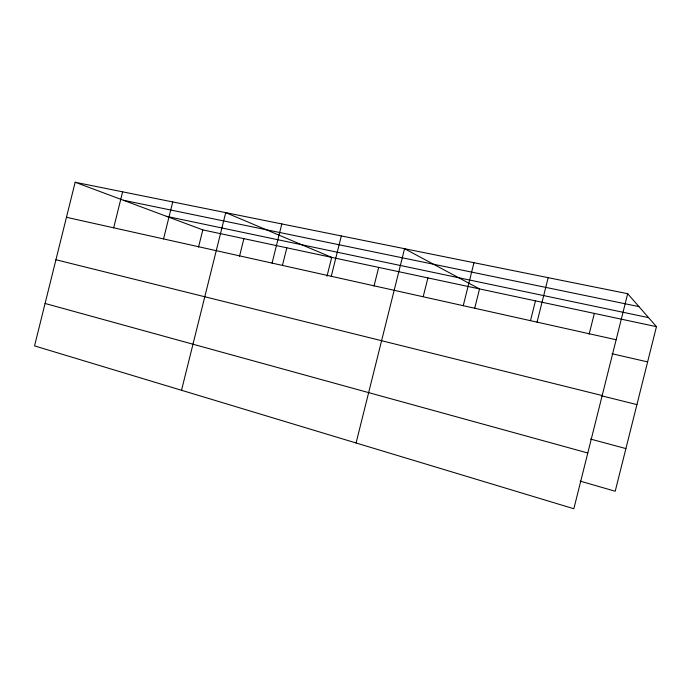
<?xml version="1.0" encoding="UTF-8"?>
<svg xmlns="http://www.w3.org/2000/svg" width="691" height="691" viewBox="0 0 691 691"><rect width="100%" height="100%" fill="white"/><g stroke="black" fill="none" stroke-linecap="round" stroke-linejoin="round"><path stroke-width="1.04" d="M75.155 182.26L34.55 345.897L573.841 508.74L627.678 293.71L75.155 182.26L202.809 229.887L656.45 326.662L615.215 491.249L580.077 481.1M113.687 227.823L122.627 191.839M163.551 238.922L172.741 201.945M198.524 247.136L202.809 229.887M181.526 390.277L225.715 212.629L331.697 257.389L327.007 276.219M239.509 256.275L243.897 238.654M272.073 263.098L281.816 223.944M282.489 265.206L286.817 247.81M331.265 276.288L341.319 235.951M374.03 286.039L378.677 267.408M356.081 442.983L404.546 248.7L479.537 288.924L474.7 308.264M423.289 296.37L427.902 277.912M463.238 305.69L473.966 262.71M530.489 320.693L535.456 300.853M537.054 322.136L548.17 277.67M589.138 334.202L594.346 313.412M123.395 200.26L638.942 306.614M166.376 216.3L648.573 317.644M66.457 217.294L616.147 339.756M611.976 353.732L647.622 361.903M55.928 259.747L602.181 395.546M601.446 395.77L636.929 404.598M590.598 439.079L625.908 448.58M45.079 303.47L587.791 452.994M627.678 293.71L656.45 326.662"/></g></svg>
